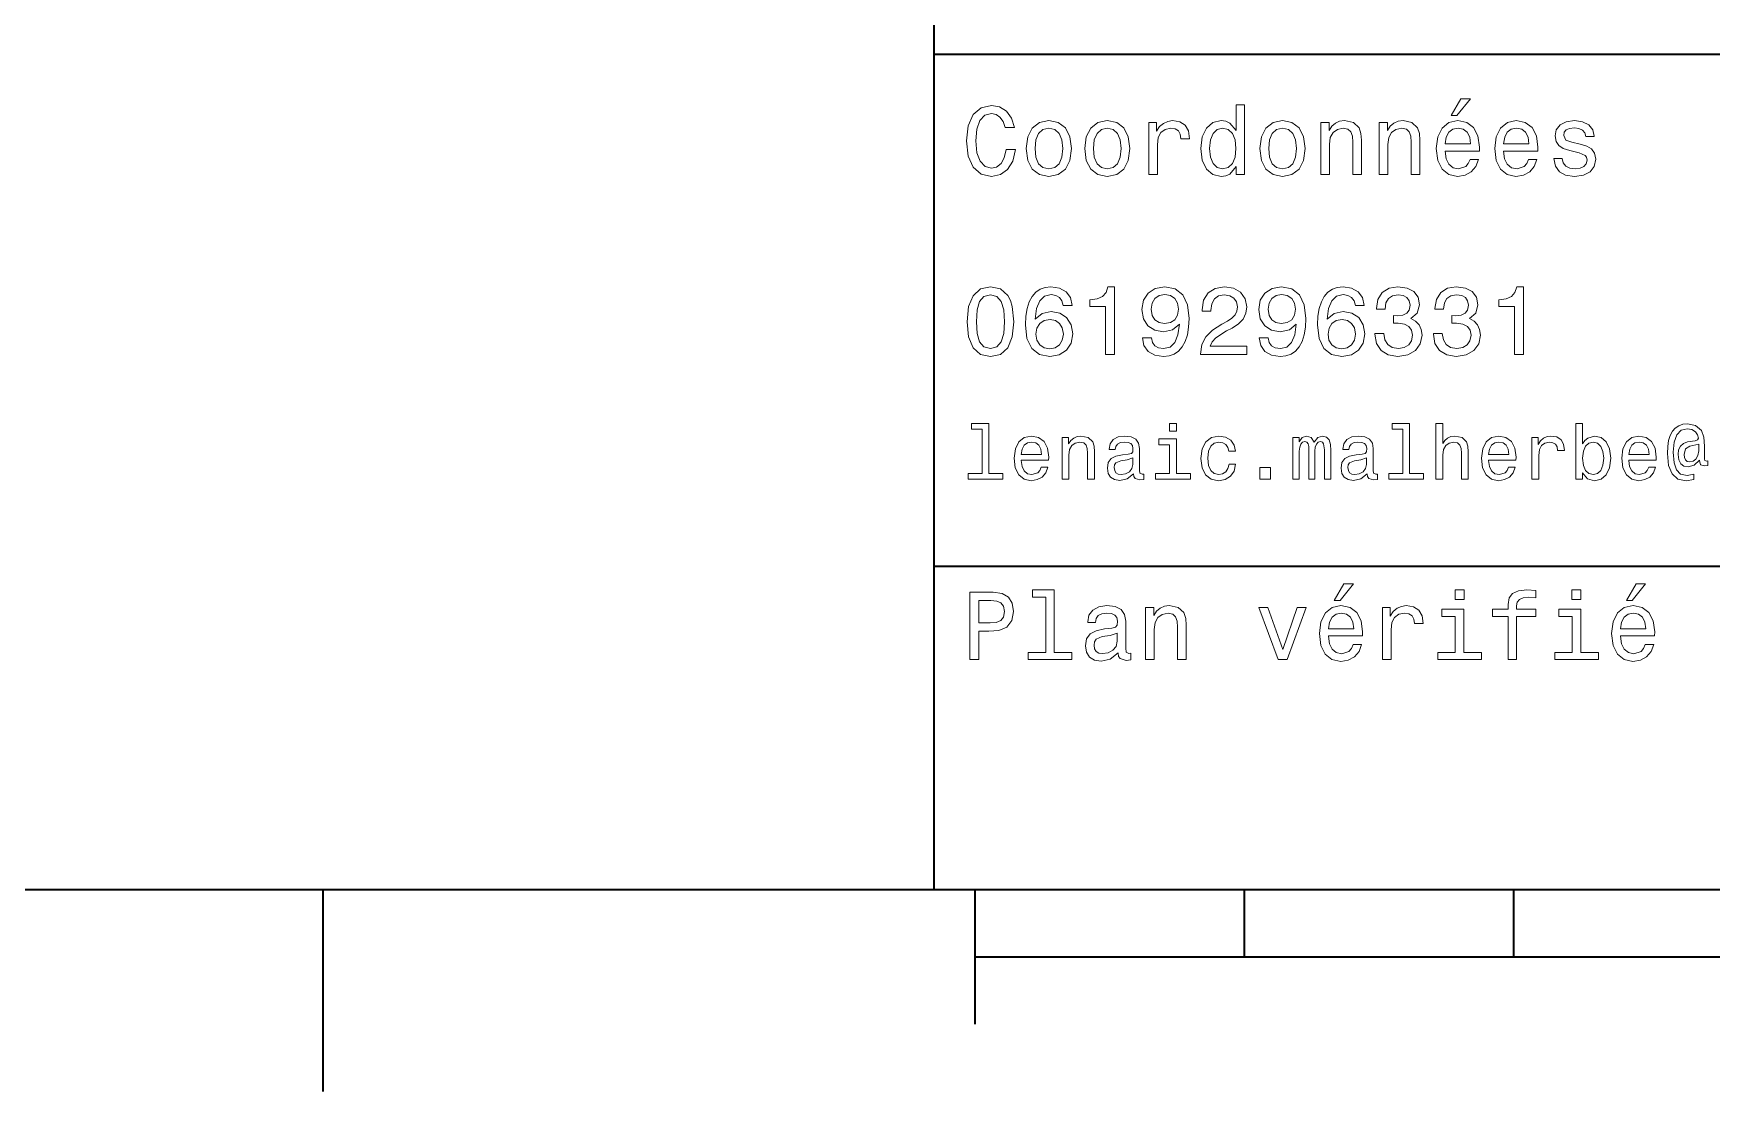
# Model space of a CAD drawing. Extents: x 0 to 297, y 0 to 210.
# Drawn here: x 63.6 to 125.8, y 2.5 to 41.8 of the extents above; entities that cross this region are included whole.
import ezdxf

# ---------------------------------------------------------------- set-up
doc = ezdxf.new("R2010")
doc.units = 0

msp = doc.modelspace()

# ---------------------------------------------------------------- linework, layer by layer
at = {"color": 7, "lineweight": 35}
for p, q in [((97, 10), (97, 70)), ((97, 41), (162, 41)), ((97, 22), (162, 22)), ((10, 10), (287, 10)), ((97, 10), (287, 10)), ((98.5, 7.5), (198.5, 7.5))]:
    msp.add_line(p, q, dxfattribs=at)
at = {"color": 7, "lineweight": 35, "ltscale": 0.1875}
msp.add_line((74.300003, 10), (74.300003, 2.5), dxfattribs=at)
at = {"color": 7, "lineweight": 35, "ltscale": 0.125}
msp.add_line((98.5, 10), (98.5, 5), dxfattribs=at)
at = {"color": 7, "lineweight": 35, "ltscale": 0.0625}
for p, q in [((108.5, 10), (108.5, 7.5)), ((118.5, 10), (118.5, 7.5))]:
    msp.add_line(p, q, dxfattribs=at)
at = {"color": 7, "lineweight": 13}
for points in [[(116.184441, 38.728386), (116.396973, 38.728386), (116.897697, 39.340778), (116.54467, 39.340778)], [(99.66787, 37.460373), (99.595818, 37.15778), (99.476944, 36.941643), (99.311241, 36.808357), (99.116714, 36.765129), (98.882568, 36.829971), (98.698845, 37.024494), (98.57637, 37.341499), (98.536743, 37.780979), (98.57637, 38.216858), (98.695244, 38.537464), (98.87896, 38.731987), (99.116714, 38.80043), (99.289627, 38.764408), (99.437317, 38.663544), (99.552597, 38.501442), (99.631844, 38.278099), (99.97406, 38.278099), (99.865997, 38.620316), (99.678673, 38.879681), (99.422913, 39.041786), (99.116714, 39.099422), (98.734871, 39.009365), (98.443085, 38.757202), (98.25576, 38.342937), (98.190926, 37.780979), (98.25576, 37.219021), (98.443085, 36.804756), (98.734871, 36.548992), (99.116714, 36.462536), (99.451729, 36.530979), (99.721901, 36.721901), (99.912827, 37.035301), (100.013687, 37.460373)], [(108.201729, 36.829971), (108.201729, 36.530979), (108.51873, 36.530979), (108.51873, 39.117435), (108.20533, 39.117435), (108.20533, 38.170029), (107.963974, 38.443802), (107.816284, 38.508644), (107.646973, 38.533859), (107.340775, 38.461815), (107.103027, 38.260086), (106.948128, 37.935879), (106.894089, 37.5), (106.948128, 37.064121), (107.103027, 36.736309), (107.340775, 36.530979), (107.646973, 36.462536), (107.816284, 36.487751), (107.967575, 36.552593)], [(100.413544, 37.496399), (100.471184, 37.056915), (100.636887, 36.732708), (100.899857, 36.530979), (101.252884, 36.462536), (101.602303, 36.530979), (101.865273, 36.729107), (102.030983, 37.053314), (102.092216, 37.496399), (102.030983, 37.935879), (101.865273, 38.263687), (101.602303, 38.461815), (101.252884, 38.533859), (100.899857, 38.461815), (100.636887, 38.260086), (100.471184, 37.935879)], [(100.737755, 37.5), (100.770172, 37.824207), (100.87104, 38.058357), (101.033142, 38.20245), (101.252884, 38.25288), (101.469017, 38.20245), (101.631126, 38.061958), (101.731987, 37.824207), (101.768013, 37.5), (101.731987, 37.172188), (101.631126, 36.934437), (101.469017, 36.790344), (101.252884, 36.743515), (101.033142, 36.790344), (100.87104, 36.934437), (100.770172, 37.172188)], [(102.58213, 37.496399), (102.639771, 37.056915), (102.805473, 36.732708), (103.068443, 36.530979), (103.421471, 36.462536), (103.770897, 36.530979), (104.033859, 36.729107), (104.19957, 37.053314), (104.260803, 37.496399), (104.19957, 37.935879), (104.033859, 38.263687), (103.770897, 38.461815), (103.421471, 38.533859), (103.068443, 38.461815), (102.805473, 38.260086), (102.639771, 37.935879)], [(102.906342, 37.5), (102.938759, 37.824207), (103.039627, 38.058357), (103.201729, 38.20245), (103.421471, 38.25288), (103.637611, 38.20245), (103.799713, 38.061958), (103.900574, 37.824207), (103.9366, 37.5), (103.900574, 37.172188), (103.799713, 36.934437), (103.637611, 36.790344), (103.421471, 36.743515), (103.201729, 36.790344), (103.039627, 36.934437), (102.938759, 37.172188)], [(104.963257, 36.530979), (105.280258, 36.530979), (105.280258, 37.636887), (105.312683, 37.903458), (105.409943, 38.094379), (105.568443, 38.209652), (105.780983, 38.249279), (105.939484, 38.224064), (106.058357, 38.152016), (106.130402, 38.029537), (106.155617, 37.863831), (106.476227, 37.863831), (106.432999, 38.155621), (106.314117, 38.364552), (106.115997, 38.490635), (105.845825, 38.533859), (105.662102, 38.505043), (105.503601, 38.432995), (105.363113, 38.310516), (105.251442, 38.144814), (105.251442, 38.465416), (104.963257, 38.465416)], [(107.701012, 38.249279), (107.909943, 38.198845), (108.068443, 38.058357), (108.162102, 37.824207), (108.198128, 37.5), (108.162102, 37.172188), (108.068443, 36.938038), (107.909943, 36.793949), (107.701012, 36.747116), (107.502884, 36.793949), (107.351585, 36.938038), (107.250717, 37.175793), (107.2183, 37.5), (107.250717, 37.820606), (107.351585, 38.054756), (107.502884, 38.198845)], [(109.087898, 37.496399), (109.145531, 37.056915), (109.311241, 36.732708), (109.574203, 36.530979), (109.927231, 36.462536), (110.276657, 36.530979), (110.539627, 36.729107), (110.70533, 37.053314), (110.766571, 37.496399), (110.70533, 37.935879), (110.539627, 38.263687), (110.276657, 38.461815), (109.927231, 38.533859), (109.574203, 38.461815), (109.311241, 38.260086), (109.145531, 37.935879)], [(109.412102, 37.5), (109.444527, 37.824207), (109.545387, 38.058357), (109.707489, 38.20245), (109.927231, 38.25288), (110.143372, 38.20245), (110.305473, 38.061958), (110.406342, 37.824207), (110.44236, 37.5), (110.406342, 37.172188), (110.305473, 36.934437), (110.143372, 36.790344), (109.927231, 36.743515), (109.707489, 36.790344), (109.545387, 36.934437), (109.444527, 37.172188)], [(111.350143, 36.530979), (111.667145, 36.530979), (111.667145, 37.647694), (111.69957, 37.903458), (111.804031, 38.090778), (111.966141, 38.206051), (112.182274, 38.249279), (112.355186, 38.213257), (112.463257, 38.115993), (112.517288, 37.953888), (112.535301, 37.737751), (112.535301, 36.530979), (112.852303, 36.530979), (112.852303, 37.802593), (112.837898, 38.058357), (112.773056, 38.270893), (112.560516, 38.465416), (112.229103, 38.533859), (112.045387, 38.508644), (111.890488, 38.440201), (111.757202, 38.324928), (111.65274, 38.170029), (111.65274, 38.465416), (111.350143, 38.465416)], [(113.51873, 36.530979), (113.835732, 36.530979), (113.835732, 37.647694), (113.868156, 37.903458), (113.972626, 38.090778), (114.134727, 38.206051), (114.350861, 38.249279), (114.523773, 38.213257), (114.631844, 38.115993), (114.685883, 37.953888), (114.703888, 37.737751), (114.703888, 36.530979), (115.020889, 36.530979), (115.020889, 37.802593), (115.006485, 38.058357), (114.941643, 38.270893), (114.729111, 38.465416), (114.39769, 38.533859), (114.213974, 38.508644), (114.059082, 38.440201), (113.925789, 38.324928), (113.821327, 38.170029), (113.821327, 38.465416), (113.51873, 38.465416)], [(115.964699, 37.406338), (117.232712, 37.406338), (117.236313, 37.554035), (117.178673, 37.9683), (117.020172, 38.278099), (116.768013, 38.465416), (116.432999, 38.533859), (116.105186, 38.461815), (115.853027, 38.260086), (115.690918, 37.932278), (115.633286, 37.5), (115.687317, 37.056915), (115.849426, 36.732708), (116.097984, 36.530979), (116.422188, 36.462536), (116.703171, 36.509365), (116.933716, 36.631844), (117.103027, 36.826366), (117.200287, 37.085735), (116.886887, 37.085735), (116.822044, 36.941643), (116.728386, 36.833572), (116.461815, 36.747116), (116.256485, 36.786743), (116.101585, 36.912823), (116.000717, 37.118156), (115.964699, 37.395531)], [(115.964699, 37.672909), (116.004318, 37.921471), (116.101585, 38.105186), (116.249283, 38.216858), (116.443802, 38.256485), (116.634727, 38.216858), (116.782425, 38.105186), (116.872482, 37.921471), (116.9049, 37.672909)], [(118.133286, 37.406338), (119.401299, 37.406338), (119.4049, 37.554035), (119.34726, 37.9683), (119.188766, 38.278099), (118.9366, 38.465416), (118.601585, 38.533859), (118.273773, 38.461815), (118.021614, 38.260086), (117.859512, 37.932278), (117.801872, 37.5), (117.855911, 37.056915), (118.018013, 36.732708), (118.266571, 36.530979), (118.590775, 36.462536), (118.871758, 36.509365), (119.10231, 36.631844), (119.271614, 36.826366), (119.368881, 37.085735), (119.055481, 37.085735), (118.990631, 36.941643), (118.896973, 36.833572), (118.630402, 36.747116), (118.425072, 36.786743), (118.270172, 36.912823), (118.169312, 37.118156), (118.133286, 37.395531)], [(118.133286, 37.672909), (118.172913, 37.921471), (118.270172, 38.105186), (118.41787, 38.216858), (118.612396, 38.256485), (118.803314, 38.216858), (118.951012, 38.105186), (119.041069, 37.921471), (119.073486, 37.672909)], [(120.971901, 37.658501), (120.66571, 37.730545), (120.438766, 37.8134), (120.363113, 37.982708), (120.384727, 38.101585), (120.460373, 38.188038), (120.582855, 38.242073), (120.759369, 38.263687), (120.92868, 38.242073), (121.061966, 38.177231), (121.148415, 38.079971), (121.184441, 37.950287), (121.49424, 37.950287), (121.49424, 37.957493), (121.440201, 38.191643), (121.292511, 38.375359), (121.061966, 38.490635), (120.759369, 38.533859), (120.453171, 38.490635), (120.229828, 38.371758), (120.08934, 38.195244), (120.046112, 37.971901), (120.078529, 37.755764), (120.179398, 37.604465), (120.3451, 37.496399), (120.586456, 37.42075), (120.939484, 37.334293), (121.155624, 37.244236), (121.213257, 37.172188), (121.234871, 37.064121), (121.202454, 36.930836), (121.115997, 36.829971), (120.97551, 36.765129), (120.788185, 36.743515), (120.590057, 36.765129), (120.445969, 36.840778), (120.348709, 36.963257), (120.309082, 37.132565), (120.002884, 37.132565), (120.053314, 36.844379), (120.201012, 36.635445), (120.435158, 36.509365), (120.759369, 36.462536), (121.097984, 36.509365), (121.346542, 36.635445), (121.497841, 36.837173), (121.551872, 37.100143), (121.512253, 37.327087), (121.400574, 37.481987), (121.216858, 37.582851)], [(98.216141, 31.071325), (98.270172, 30.505762), (98.439484, 30.102304), (98.709656, 29.857347), (99.084297, 29.778097), (99.45533, 29.857347), (99.725502, 30.102304), (99.891212, 30.505762), (99.948845, 31.071325), (99.891212, 31.633286), (99.822769, 31.856628), (99.725502, 32.040344), (99.45533, 32.285301), (99.084297, 32.368156), (98.709656, 32.285301), (98.439484, 32.036743), (98.270172, 31.633286)], [(98.561958, 31.071325), (98.590775, 31.507204), (98.680832, 31.820604), (98.842941, 32.004322), (99.084297, 32.069164), (99.322044, 32.004322), (99.484146, 31.820604), (99.574211, 31.507204), (99.603027, 31.071325), (99.574211, 30.631844), (99.484146, 30.318443), (99.322044, 30.134726), (99.084297, 30.073486), (98.842941, 30.134726), (98.680832, 30.318443), (98.590775, 30.631844)], [(102.117432, 31.676512), (102.048988, 31.9683), (101.890488, 32.184437), (101.645531, 32.321323), (101.328529, 32.368156), (101.115997, 32.342937), (100.932274, 32.274494), (100.770172, 32.162823), (100.633286, 32.004322), (100.525215, 31.806194), (100.445969, 31.56484), (100.395531, 31.280258), (100.381126, 30.959654), (100.438759, 30.448126), (100.615273, 30.077089), (100.899857, 29.853746), (101.288902, 29.778097), (101.638329, 29.842939), (101.9049, 30.012247), (102.077812, 30.278818), (102.139046, 30.617435), (102.077812, 30.959654), (101.912102, 31.222622), (101.656342, 31.388329), (101.33934, 31.445965), (100.997116, 31.373919), (100.741356, 31.168587), (100.795387, 31.56484), (100.91066, 31.849422), (101.087173, 32.01873), (101.33213, 32.076366), (101.512245, 32.04755), (101.649132, 31.971901), (101.739197, 31.845821), (101.786026, 31.676512)], [(103.356628, 29.850143), (103.684441, 29.850143), (103.684441, 32.368156), (103.439484, 32.368156), (103.374641, 32.148415), (103.244957, 32.000721), (103.046829, 31.914265), (102.773056, 31.885447), (102.773056, 31.629683), (103.356628, 31.629683)], [(104.725502, 30.46974), (104.779541, 30.185158), (104.934441, 29.965418), (105.179398, 29.828529), (105.503601, 29.778097), (105.716141, 29.803314), (105.907059, 29.868155), (106.069168, 29.979826), (106.206055, 30.138329), (106.314117, 30.336454), (106.393372, 30.581411), (106.440201, 30.862391), (106.458214, 31.1866), (106.396973, 31.694523), (106.220459, 32.065559), (105.939484, 32.288902), (105.554031, 32.368156), (105.201012, 32.303314), (104.934441, 32.130402), (104.761528, 31.863832), (104.703888, 31.528818), (104.761528, 31.182997), (104.93084, 30.920029), (105.182999, 30.754322), (105.503601, 30.700287), (105.842216, 30.768732), (106.097984, 30.977665), (106.040344, 30.577808), (105.925072, 30.293226), (105.748558, 30.123919), (105.507202, 30.069883), (105.319885, 30.0951), (105.182999, 30.174351), (105.092941, 30.300432), (105.056915, 30.46974)], [(105.053314, 31.532419), (105.08934, 31.755764), (105.190201, 31.932276), (105.348701, 32.043949), (105.554031, 32.083572), (105.766571, 32.043949), (105.928673, 31.932276), (106.029541, 31.759365), (106.069168, 31.536022), (106.029541, 31.309076), (105.928673, 31.139769), (105.76297, 31.035301), (105.543228, 30.999279), (105.3451, 31.035301), (105.190201, 31.139769), (105.08934, 31.305475)], [(106.879684, 29.850143), (108.597984, 29.850143), (108.597984, 30.159943), (107.239914, 30.159943), (107.315559, 30.32925), (107.445244, 30.46974), (107.8451, 30.725504), (108.05764, 30.833572), (108.295387, 30.988472), (108.464699, 31.168587), (108.561958, 31.381123), (108.597984, 31.622478), (108.536743, 31.925072), (108.367432, 32.162823), (108.10807, 32.314121), (107.773056, 32.368156), (107.427231, 32.306915), (107.164268, 32.137608), (106.994957, 31.867435), (106.937317, 31.510807), (106.937317, 31.460375), (107.265129, 31.460375), (107.265129, 31.489193), (107.297546, 31.73415), (107.394814, 31.914265), (107.549713, 32.029537), (107.755043, 32.069164), (107.963974, 32.033142), (108.118874, 31.943083), (108.219742, 31.802593), (108.255768, 31.62608), (108.230545, 31.460375), (108.162102, 31.319883), (108.046829, 31.197405), (107.888329, 31.089336), (107.675797, 30.974062), (107.322769, 30.750719), (107.074203, 30.512968), (106.926514, 30.224783), (106.879684, 29.86095)], [(109.062683, 30.46974), (109.116714, 30.185158), (109.271614, 29.965418), (109.516571, 29.828529), (109.840775, 29.778097), (110.053314, 29.803314), (110.244232, 29.868155), (110.406342, 29.979826), (110.543228, 30.138329), (110.651299, 30.336454), (110.730545, 30.581411), (110.777374, 30.862391), (110.795387, 31.1866), (110.734146, 31.694523), (110.55764, 32.065559), (110.276657, 32.288902), (109.891212, 32.368156), (109.538185, 32.303314), (109.271614, 32.130402), (109.098701, 31.863832), (109.041069, 31.528818), (109.098701, 31.182997), (109.268013, 30.920029), (109.520172, 30.754322), (109.840775, 30.700287), (110.179398, 30.768732), (110.435158, 30.977665), (110.377518, 30.577808), (110.262245, 30.293226), (110.085732, 30.123919), (109.844383, 30.069883), (109.657059, 30.0951), (109.520172, 30.174351), (109.430115, 30.300432), (109.394089, 30.46974)], [(109.390488, 31.532419), (109.426514, 31.755764), (109.527374, 31.932276), (109.685883, 32.043949), (109.891212, 32.083572), (110.103745, 32.043949), (110.265854, 31.932276), (110.366714, 31.759365), (110.406342, 31.536022), (110.366714, 31.309076), (110.265854, 31.139769), (110.100143, 31.035301), (109.880402, 30.999279), (109.682274, 31.035301), (109.527374, 31.139769), (109.426514, 31.305475)], [(112.960373, 31.676512), (112.89193, 31.9683), (112.733429, 32.184437), (112.488472, 32.321323), (112.171471, 32.368156), (111.958931, 32.342937), (111.775215, 32.274494), (111.613113, 32.162823), (111.476227, 32.004322), (111.368156, 31.806194), (111.288902, 31.56484), (111.238472, 31.280258), (111.22406, 30.959654), (111.2817, 30.448126), (111.458214, 30.077089), (111.742798, 29.853746), (112.131844, 29.778097), (112.48127, 29.842939), (112.747841, 30.012247), (112.920746, 30.278818), (112.981987, 30.617435), (112.920746, 30.959654), (112.755043, 31.222622), (112.499283, 31.388329), (112.182274, 31.445965), (111.840057, 31.373919), (111.58429, 31.168587), (111.638329, 31.56484), (111.753601, 31.849422), (111.930115, 32.01873), (112.175072, 32.076366), (112.355186, 32.04755), (112.492073, 31.971901), (112.58213, 31.845821), (112.62896, 31.676512)], [(113.356628, 30.635447), (113.356628, 30.610229), (113.414261, 30.264408), (113.583572, 30.005043), (113.850143, 29.839336), (114.203171, 29.778097), (114.577805, 29.839336), (114.858788, 29.997837), (115.038902, 30.25), (115.103745, 30.574207), (115.074928, 30.786743), (114.995674, 30.959654), (114.865997, 31.092939), (114.693085, 31.190201), (114.927231, 31.384726), (115.010086, 31.694523), (114.956055, 31.975504), (114.801147, 32.188038), (114.548988, 32.321323), (114.203171, 32.368156), (113.87896, 32.310516), (113.630402, 32.152016), (113.4683, 31.899855), (113.414261, 31.56484), (113.414261, 31.539625), (113.734871, 31.539625), (113.763687, 31.770172), (113.857346, 31.935879), (114.008644, 32.036743), (114.221184, 32.072765), (114.408501, 32.043949), (114.545387, 31.9683), (114.628242, 31.845821), (114.66066, 31.680115), (114.628242, 31.503601), (114.541786, 31.384726), (114.390488, 31.312679), (114.185158, 31.291065), (114.04467, 31.294668), (114.04467, 31.010086), (114.221184, 31.01729), (114.448128, 30.984869), (114.617432, 30.898415), (114.7183, 30.757925), (114.754318, 30.574207), (114.714699, 30.365273), (114.610229, 30.210375), (114.444527, 30.113111), (114.224785, 30.08069), (113.997841, 30.116714), (113.83213, 30.224783), (113.727661, 30.397694), (113.688042, 30.635447)], [(115.525215, 30.635447), (115.525215, 30.610229), (115.582855, 30.264408), (115.752159, 30.005043), (116.01873, 29.839336), (116.371758, 29.778097), (116.746399, 29.839336), (117.027374, 29.997837), (117.207489, 30.25), (117.272339, 30.574207), (117.243515, 30.786743), (117.164261, 30.959654), (117.034584, 31.092939), (116.861671, 31.190201), (117.095825, 31.384726), (117.178673, 31.694523), (117.124641, 31.975504), (116.969742, 32.188038), (116.717575, 32.321323), (116.371758, 32.368156), (116.047546, 32.310516), (115.798996, 32.152016), (115.636887, 31.899855), (115.582855, 31.56484), (115.582855, 31.539625), (115.903458, 31.539625), (115.932281, 31.770172), (116.02594, 31.935879), (116.177231, 32.036743), (116.389771, 32.072765), (116.577087, 32.043949), (116.713974, 31.9683), (116.796829, 31.845821), (116.829254, 31.680115), (116.796829, 31.503601), (116.710373, 31.384726), (116.559082, 31.312679), (116.353745, 31.291065), (116.213257, 31.294668), (116.213257, 31.010086), (116.389771, 31.01729), (116.616714, 30.984869), (116.786026, 30.898415), (116.886887, 30.757925), (116.922913, 30.574207), (116.883286, 30.365273), (116.778816, 30.210375), (116.613113, 30.113111), (116.393372, 30.08069), (116.166428, 30.116714), (116.000717, 30.224783), (115.896255, 30.397694), (115.856628, 30.635447)], [(118.536743, 29.850143), (118.864555, 29.850143), (118.864555, 32.368156), (118.619598, 32.368156), (118.554756, 32.148415), (118.425072, 32.000721), (118.226944, 31.914265), (117.953171, 31.885447), (117.953171, 31.629683), (118.536743, 31.629683)], [(101.789627, 30.613832), (101.75, 30.386887), (101.649132, 30.213976), (101.48703, 30.098703), (101.285301, 30.062679), (101.072769, 30.098703), (100.91066, 30.210375), (100.806198, 30.383286), (100.773773, 30.610229), (100.809799, 30.833572), (100.91066, 31.002882), (101.07637, 31.11095), (101.299713, 31.150576), (101.49424, 31.11095), (101.649132, 31.006483), (101.75, 30.837175)], [(112.632568, 30.613832), (112.592941, 30.386887), (112.492073, 30.213976), (112.329971, 30.098703), (112.128242, 30.062679), (111.915703, 30.098703), (111.753601, 30.210375), (111.649139, 30.383286), (111.616714, 30.610229), (111.65274, 30.833572), (111.753601, 31.002882), (111.919312, 31.11095), (112.142654, 31.150576), (112.337173, 31.11095), (112.492073, 31.006483), (112.592941, 30.837175)], [(98.775215, 27.080692), (98.775215, 25.438042), (98.253601, 25.438042), (98.253601, 25.224785), (99.547554, 25.224785), (99.547554, 25.438042), (99.028816, 25.438042), (99.028816, 27.293949), (98.377525, 27.293949), (98.377525, 27.080692)], [(100.227669, 25.925074), (101.242073, 25.925074), (101.244957, 26.043228), (101.198845, 26.374641), (101.072044, 26.622478), (100.870316, 26.772335), (100.602303, 26.827091), (100.340057, 26.769453), (100.138329, 26.60807), (100.008644, 26.345821), (99.96254, 26), (100.00576, 25.645535), (100.135445, 25.386168), (100.334297, 25.224785), (100.593658, 25.170031), (100.818443, 25.207495), (101.002884, 25.305477), (101.138329, 25.461096), (101.216141, 25.668589), (100.965416, 25.668589), (100.913544, 25.553314), (100.838615, 25.46686), (100.625359, 25.397696), (100.461098, 25.429396), (100.337173, 25.53026), (100.256485, 25.694525), (100.227669, 25.916428)], [(101.740631, 25.224785), (101.99424, 25.224785), (101.99424, 26.118156), (102.020172, 26.322767), (102.103745, 26.472624), (102.233429, 26.564842), (102.406342, 26.599424), (102.54467, 26.570606), (102.631126, 26.492796), (102.674355, 26.363113), (102.688759, 26.190203), (102.688759, 25.224785), (102.94236, 25.224785), (102.94236, 26.242077), (102.930832, 26.446688), (102.87896, 26.616716), (102.708931, 26.772335), (102.443802, 26.827091), (102.296829, 26.806917), (102.172913, 26.752163), (102.066284, 26.659943), (101.982712, 26.536024), (101.982712, 26.772335), (101.740631, 26.772335)], [(104.394814, 25.426514), (104.394814, 25.417868), (104.409225, 25.319885), (104.452446, 25.250721), (104.634003, 25.195967), (104.775215, 25.219021), (104.775215, 25.414986), (104.714699, 25.406342), (104.634003, 25.443806), (104.619598, 25.559078), (104.619598, 26.360231), (104.585014, 26.564842), (104.484146, 26.708935), (104.308357, 26.795389), (104.060516, 26.827091), (103.818443, 26.792507), (103.639771, 26.694525), (103.527374, 26.541788), (103.489914, 26.340059), (103.489914, 26.322767), (103.717575, 26.322767), (103.737755, 26.443806), (103.801155, 26.53026), (103.9049, 26.582134), (104.051872, 26.602306), (104.193085, 26.587896), (104.293945, 26.54467), (104.354469, 26.469742), (104.374641, 26.365995), (104.363113, 26.244957), (104.317001, 26.184439), (104.201729, 26.155621), (103.985588, 26.132566), (103.737755, 26.080692), (103.561958, 25.988474), (103.458214, 25.844381), (103.426514, 25.631124), (103.45533, 25.440924), (103.54467, 25.299713), (103.688759, 25.210375), (103.887611, 25.178675), (104.155617, 25.239195)], [(105.99424, 27.293949), (105.726227, 27.293949), (105.726227, 27.005764), (105.99424, 27.005764)], [(107.930832, 26.259367), (108.181557, 26.259367), (108.129684, 26.489914), (108.005768, 26.671471), (107.812683, 26.783863), (107.561958, 26.827091), (107.285301, 26.769453), (107.074928, 26.60807), (106.94236, 26.345821), (106.896255, 25.994238), (106.939484, 25.645535), (107.069168, 25.386168), (107.273773, 25.224785), (107.553314, 25.170031), (107.801155, 25.213257), (107.994232, 25.334295), (108.126801, 25.524496), (108.184441, 25.778099), (107.94236, 25.778099), (107.899139, 25.616716), (107.818443, 25.495678), (107.703171, 25.42075), (107.561958, 25.397696), (107.386169, 25.43516), (107.259369, 25.550434), (107.181557, 25.737753), (107.155617, 26.002882), (107.181557, 26.262249), (107.262245, 26.449568), (107.39193, 26.564842), (107.561958, 26.605188), (107.711815, 26.579252), (107.824203, 26.51297), (107.899139, 26.40346)], [(110.314117, 25.224785), (110.547546, 25.224785), (110.547546, 26.259367), (110.561958, 26.414986), (110.605186, 26.527378), (110.671471, 26.59366), (110.757927, 26.619598), (110.827087, 26.596542), (110.873199, 26.538906), (110.896255, 26.440924), (110.9049, 26.311241), (110.9049, 25.224785), (111.123917, 25.224785), (111.123917, 26.259367), (111.138329, 26.412106), (111.181557, 26.524496), (111.250717, 26.59366), (111.337173, 26.619598), (111.406342, 26.596542), (111.452446, 26.538906), (111.48127, 26.311241), (111.48127, 25.224785), (111.714699, 25.224785), (111.714699, 26.293949), (111.700287, 26.515852), (111.654175, 26.685881), (111.561958, 26.789627), (111.412102, 26.827091), (111.236313, 26.769453), (111.100861, 26.602306), (110.994232, 26.766571), (110.815559, 26.827091), (110.651299, 26.769453), (110.538902, 26.60807), (110.538902, 26.772335), (110.314117, 26.772335)], [(113.06916, 25.426514), (113.06916, 25.417868), (113.083572, 25.319885), (113.126801, 25.250721), (113.308357, 25.195967), (113.44957, 25.219021), (113.44957, 25.414986), (113.389046, 25.406342), (113.308357, 25.443806), (113.293945, 25.559078), (113.293945, 26.360231), (113.259369, 26.564842), (113.158501, 26.708935), (112.982712, 26.795389), (112.734871, 26.827091), (112.492798, 26.792507), (112.314117, 26.694525), (112.201729, 26.541788), (112.164261, 26.340059), (112.164261, 26.322767), (112.39193, 26.322767), (112.412102, 26.443806), (112.475502, 26.53026), (112.579247, 26.582134), (112.726227, 26.602306), (112.867432, 26.587896), (112.9683, 26.54467), (113.028816, 26.469742), (113.048988, 26.365995), (113.03746, 26.244957), (112.991356, 26.184439), (112.876083, 26.155621), (112.659943, 26.132566), (112.412102, 26.080692), (112.236313, 25.988474), (112.132561, 25.844381), (112.100861, 25.631124), (112.129684, 25.440924), (112.219017, 25.299713), (112.363113, 25.210375), (112.561958, 25.178675), (112.829971, 25.239195)], [(114.389046, 27.080692), (114.389046, 25.438042), (113.867432, 25.438042), (113.867432, 25.224785), (115.161385, 25.224785), (115.161385, 25.438042), (114.642654, 25.438042), (114.642654, 27.293949), (113.991356, 27.293949), (113.991356, 27.080692)], [(115.619598, 25.224785), (115.873199, 25.224785), (115.873199, 26.118156), (115.899132, 26.322767), (115.982712, 26.472624), (116.112389, 26.564842), (116.285301, 26.599424), (116.42363, 26.570606), (116.510086, 26.492796), (116.553314, 26.363113), (116.567719, 26.190203), (116.567719, 25.224785), (116.82132, 25.224785), (116.82132, 26.242077), (116.809799, 26.446688), (116.757919, 26.616716), (116.587891, 26.772335), (116.322769, 26.827091), (116.178673, 26.806917), (116.054756, 26.752163), (115.951004, 26.665707), (115.873199, 26.547552), (115.873199, 27.293949), (115.619598, 27.293949)], [(117.57637, 25.925074), (118.590775, 25.925074), (118.593658, 26.043228), (118.547546, 26.374641), (118.420746, 26.622478), (118.219017, 26.772335), (117.951004, 26.827091), (117.688759, 26.769453), (117.48703, 26.60807), (117.357346, 26.345821), (117.311234, 26), (117.354462, 25.645535), (117.484146, 25.386168), (117.682999, 25.224785), (117.94236, 25.170031), (118.167145, 25.207495), (118.351585, 25.305477), (118.48703, 25.461096), (118.564842, 25.668589), (118.314117, 25.668589), (118.262245, 25.553314), (118.187317, 25.46686), (117.97406, 25.397696), (117.809799, 25.429396), (117.685883, 25.53026), (117.605186, 25.694525), (117.57637, 25.916428)], [(119.184433, 25.224785), (119.438042, 25.224785), (119.438042, 26.10951), (119.463974, 26.322767), (119.541786, 26.475506), (119.668587, 26.567724), (119.838615, 26.599424), (119.965416, 26.579252), (120.060516, 26.521614), (120.118156, 26.423632), (120.138329, 26.291067), (120.394814, 26.291067), (120.360229, 26.524496), (120.265129, 26.691643), (120.106628, 26.792507), (119.890488, 26.827091), (119.743515, 26.804035), (119.616714, 26.746399), (119.504318, 26.648417), (119.414986, 26.515852), (119.414986, 26.772335), (119.184433, 26.772335)], [(121.0634, 25.463978), (121.250717, 25.242075), (121.507202, 25.170031), (121.749283, 25.224785), (121.942368, 25.38905), (122.0634, 25.651299), (122.109512, 26), (122.0634, 26.348703), (121.939484, 26.60807), (121.749283, 26.769453), (121.507202, 26.827091), (121.253601, 26.752163), (121.149857, 26.659943), (121.0634, 26.536024), (121.0634, 27.293949), (120.809799, 27.293949), (120.809799, 25.224785), (121.0634, 25.224785)], [(122.780983, 25.925074), (123.795387, 25.925074), (123.798271, 26.043228), (123.752167, 26.374641), (123.625359, 26.622478), (123.42363, 26.772335), (123.155624, 26.827091), (122.893372, 26.769453), (122.691643, 26.60807), (122.561958, 26.345821), (122.515854, 26), (122.559082, 25.645535), (122.688759, 25.386168), (122.887611, 25.224785), (123.146973, 25.170031), (123.371758, 25.207495), (123.556198, 25.305477), (123.691643, 25.461096), (123.769455, 25.668589), (123.51873, 25.668589), (123.466858, 25.553314), (123.39193, 25.46686), (123.178673, 25.397696), (123.014412, 25.429396), (122.890488, 25.53026), (122.809799, 25.694525), (122.780983, 25.916428)], [(125.708939, 25.734871), (125.708939, 25.902018), (125.662827, 25.893373), (125.60807, 25.913546), (125.590782, 25.974064), (125.590782, 26.446688), (125.567726, 26.780981), (125.47551, 27.02882), (125.259369, 27.213257), (124.956772, 27.279539), (124.780983, 27.262249), (124.631126, 27.210375), (124.501442, 27.12392), (124.397697, 27.002882), (124.317001, 26.850145), (124.259369, 26.662825), (124.224785, 26.438042), (124.213257, 26.184439), (124.253601, 25.737753), (124.383286, 25.42075), (124.599426, 25.230549), (124.907784, 25.170031), (125.190201, 25.216139), (125.190201, 25.406342), (124.942368, 25.360231), (124.703171, 25.409224), (124.54467, 25.567724), (124.458214, 25.835735), (124.432281, 26.224785), (124.461098, 26.605188), (124.559082, 26.876081), (124.717583, 27.040346), (124.948128, 27.095102), (125.123917, 27.063402), (125.253601, 26.988474), (125.334297, 26.876081), (125.363113, 26.746399), (125.331413, 26.682999), (125.244957, 26.654179), (124.96254, 26.610952), (124.806915, 26.547552), (124.694527, 26.449568), (124.628242, 26.314121), (124.60807, 26.135448), (124.634003, 25.942364), (124.706055, 25.798271), (124.824211, 25.708935), (124.979828, 25.680117), (125.207497, 25.740635), (125.400574, 25.930836), (125.400574, 25.913546), (125.446686, 25.760807), (125.605186, 25.714699)], [(100.227669, 26.138329), (100.259369, 26.337177), (100.337173, 26.48415), (100.45533, 26.573488), (100.610954, 26.605188), (100.763687, 26.573488), (100.881844, 26.48415), (100.953888, 26.337177), (100.979828, 26.138329)], [(105.985588, 25.438042), (105.985588, 26.720463), (105.334297, 26.720463), (105.334297, 26.504324), (105.731987, 26.504324), (105.731987, 25.438042), (105.213257, 25.438042), (105.213257, 25.224785), (106.510086, 25.224785), (106.510086, 25.438042)], [(117.57637, 26.138329), (117.60807, 26.337177), (117.685883, 26.48415), (117.804031, 26.573488), (117.959656, 26.605188), (118.112389, 26.573488), (118.230545, 26.48415), (118.302597, 26.337177), (118.328529, 26.138329)], [(121.850143, 26), (121.821327, 25.740635), (121.743515, 25.550434), (121.619598, 25.43516), (121.463974, 25.397696), (121.293945, 25.43516), (121.170029, 25.550434), (121.092216, 25.737753), (121.066284, 26), (121.092216, 26.259367), (121.170029, 26.446688), (121.293945, 26.559078), (121.463974, 26.599424), (121.619598, 26.559078), (121.743515, 26.443806), (121.821327, 26.256485)], [(122.780983, 26.138329), (122.812683, 26.337177), (122.890488, 26.48415), (123.008644, 26.573488), (123.164268, 26.605188), (123.317001, 26.573488), (123.435158, 26.48415), (123.507202, 26.337177), (123.533142, 26.138329)], [(125.374641, 26.279539), (125.345825, 26.100866), (125.273773, 25.974064), (125.164268, 25.896255), (125.034584, 25.873199), (124.945244, 25.887609), (124.881844, 25.939482), (124.841499, 26.025938), (124.829971, 26.146975), (124.878967, 26.345821), (125.046112, 26.449568), (125.374641, 26.53026)], [(104.365997, 25.766571), (104.331413, 25.616716), (104.239197, 25.501442), (104.100861, 25.426514), (103.930832, 25.400578), (103.821327, 25.414986), (103.743515, 25.461096), (103.694527, 25.541788), (103.680115, 25.654181), (103.691643, 25.755045), (103.737755, 25.827091), (103.922188, 25.907782), (104.155617, 25.942364), (104.365997, 26.011528)], [(109.077812, 25.224785), (109.475502, 25.224785), (109.475502, 25.654181), (109.077812, 25.654181)], [(113.040344, 25.766571), (113.00576, 25.616716), (112.913544, 25.501442), (112.775215, 25.426514), (112.605186, 25.400578), (112.495674, 25.414986), (112.41787, 25.461096), (112.368874, 25.541788), (112.354462, 25.654181), (112.365997, 25.755045), (112.412102, 25.827091), (112.596542, 25.907782), (112.829971, 25.942364), (113.040344, 26.011528)], [(111.84726, 20.728386), (112.059799, 20.728386), (112.560516, 21.340778), (112.207489, 21.340778)], [(122.690201, 20.728386), (122.90274, 20.728386), (123.403458, 21.340778), (123.05043, 21.340778)], [(98.324211, 18.530979), (98.655617, 18.530979), (98.655617, 19.586454), (99.023056, 19.586454), (99.394089, 19.604465), (99.689484, 19.730547), (99.880402, 19.975504), (99.945244, 20.310518), (99.894814, 20.620316), (99.750717, 20.847261), (99.51297, 20.98415), (99.188759, 21.030979), (98.324211, 21.030979)], [(99.098701, 20.724783), (99.314842, 20.703169), (99.473343, 20.634726), (99.567001, 20.508644), (99.599426, 20.310518), (99.5634, 20.101583), (99.466141, 19.975504), (99.30043, 19.910662), (99.073486, 19.892651), (98.655617, 19.892651), (98.655617, 20.724783)], [(101.137611, 20.850864), (101.137611, 18.79755), (100.485588, 18.79755), (100.485588, 18.530979), (102.103027, 18.530979), (102.103027, 18.79755), (101.454613, 18.79755), (101.454613, 21.117435), (100.640488, 21.117435), (100.640488, 20.850864)], [(116.667145, 21.117435), (116.33213, 21.117435), (116.33213, 20.757204), (116.667145, 20.757204)], [(118.295387, 20.130404), (118.295387, 18.530979), (118.612396, 18.530979), (118.612396, 20.130404), (119.332855, 20.130404), (119.332855, 20.400576), (118.612396, 20.400576), (118.612396, 20.519451), (118.637611, 20.663544), (118.720459, 20.760807), (118.860954, 20.818443), (119.062683, 20.840057), (119.332855, 20.825647), (119.332855, 21.099422), (118.990631, 21.117435), (118.680832, 21.085014), (118.464699, 20.987751), (118.335014, 20.818443), (118.295387, 20.577089), (118.295387, 20.400576), (117.715424, 20.400576), (117.715424, 20.130404)], [(121.004326, 21.117435), (120.669312, 21.117435), (120.669312, 20.757204), (121.004326, 20.757204)], [(103.824928, 18.78314), (103.824928, 18.772333), (103.842941, 18.649855), (103.896973, 18.5634), (104.123917, 18.494957), (104.30043, 18.523775), (104.30043, 18.768732), (104.224785, 18.757925), (104.123917, 18.804754), (104.105911, 18.948847), (104.105911, 19.950287), (104.062683, 20.206051), (103.9366, 20.386166), (103.716858, 20.494236), (103.407059, 20.533861), (103.104469, 20.490633), (102.881126, 20.368155), (102.740631, 20.177233), (102.693802, 19.925072), (102.693802, 19.903458), (102.978386, 19.903458), (103.003601, 20.054754), (103.082855, 20.162823), (103.21254, 20.227665), (103.396255, 20.252882), (103.572769, 20.234869), (103.698845, 20.180836), (103.774498, 20.087175), (103.799713, 19.957493), (103.785301, 19.806194), (103.727669, 19.730547), (103.583572, 19.694523), (103.3134, 19.665705), (103.003601, 19.600864), (102.783859, 19.48559), (102.654175, 19.305475), (102.614555, 19.038904), (102.650574, 18.801151), (102.762245, 18.62464), (102.94236, 18.512968), (103.190926, 18.473343), (103.52594, 18.54899)], [(104.844383, 18.530979), (105.161385, 18.530979), (105.161385, 19.647694), (105.193802, 19.903458), (105.298271, 20.090778), (105.460373, 20.206051), (105.676514, 20.249279), (105.849426, 20.213255), (105.957497, 20.115993), (106.011528, 19.95389), (106.029541, 19.737751), (106.029541, 18.530979), (106.346542, 18.530979), (106.346542, 19.802593), (106.33213, 20.058357), (106.267288, 20.270893), (106.054756, 20.465418), (105.723343, 20.533861), (105.539627, 20.508644), (105.384727, 20.440201), (105.251442, 20.324926), (105.146973, 20.170029), (105.146973, 20.465418), (104.844383, 20.465418)], [(109.761528, 18.530979), (110.096542, 18.530979), (110.802597, 20.465418), (110.474785, 20.465418), (109.930832, 18.905619), (109.376083, 20.465418), (109.04467, 20.465418)], [(111.627518, 19.40634), (112.895531, 19.40634), (112.899132, 19.554033), (112.841499, 19.9683), (112.682999, 20.278097), (112.430832, 20.465418), (112.095825, 20.533861), (111.768013, 20.461815), (111.515854, 20.260086), (111.353745, 19.932276), (111.296112, 19.5), (111.350143, 19.056915), (111.512245, 18.732708), (111.760803, 18.530979), (112.085014, 18.462536), (112.365997, 18.509365), (112.596542, 18.631844), (112.765854, 18.826368), (112.863113, 19.085733), (112.549713, 19.085733), (112.484871, 18.941643), (112.391212, 18.833572), (112.124641, 18.747118), (111.919312, 18.786743), (111.764412, 18.912823), (111.663544, 19.118155), (111.627518, 19.395533)], [(111.627518, 19.672911), (111.667145, 19.921469), (111.764412, 20.105186), (111.912102, 20.216858), (112.106628, 20.256483), (112.297546, 20.216858), (112.445244, 20.105186), (112.535301, 19.921469), (112.567726, 19.672911)], [(113.637604, 18.530979), (113.954613, 18.530979), (113.954613, 19.636887), (113.98703, 19.903458), (114.08429, 20.094379), (114.242798, 20.209654), (114.45533, 20.249279), (114.613831, 20.224062), (114.732712, 20.152016), (114.804756, 20.029537), (114.829971, 19.863832), (115.150574, 19.863832), (115.107346, 20.155619), (114.988472, 20.364553), (114.790344, 20.490633), (114.520172, 20.533861), (114.336456, 20.505043), (114.177956, 20.432997), (114.03746, 20.310518), (113.925789, 20.144812), (113.925789, 20.465418), (113.637604, 20.465418)], [(116.656342, 18.79755), (116.656342, 20.400576), (115.842216, 20.400576), (115.842216, 20.130404), (116.33934, 20.130404), (116.33934, 18.79755), (115.690918, 18.79755), (115.690918, 18.530979), (117.311958, 18.530979), (117.311958, 18.79755)], [(120.993515, 18.79755), (120.993515, 20.400576), (120.179398, 20.400576), (120.179398, 20.130404), (120.676514, 20.130404), (120.676514, 18.79755), (120.028099, 18.79755), (120.028099, 18.530979), (121.649139, 18.530979), (121.649139, 18.79755)], [(122.470459, 19.40634), (123.73848, 19.40634), (123.742081, 19.554033), (123.684441, 19.9683), (123.52594, 20.278097), (123.273773, 20.465418), (122.938766, 20.533861), (122.610954, 20.461815), (122.358795, 20.260086), (122.196686, 19.932276), (122.139053, 19.5), (122.193085, 19.056915), (122.355194, 18.732708), (122.603745, 18.530979), (122.927956, 18.462536), (123.208939, 18.509365), (123.439484, 18.631844), (123.608795, 18.826368), (123.706055, 19.085733), (123.392654, 19.085733), (123.327812, 18.941643), (123.234154, 18.833572), (122.967583, 18.747118), (122.762253, 18.786743), (122.607353, 18.912823), (122.506485, 19.118155), (122.470459, 19.395533)], [(122.470459, 19.672911), (122.510086, 19.921469), (122.607353, 20.105186), (122.755043, 20.216858), (122.94957, 20.256483), (123.140488, 20.216858), (123.288185, 20.105186), (123.378242, 19.921469), (123.410667, 19.672911)], [(103.788902, 19.208212), (103.745674, 19.020893), (103.630402, 18.876801), (103.457489, 18.78314), (103.244957, 18.750719), (103.10807, 18.768732), (103.010803, 18.826368), (102.94957, 18.927233), (102.931557, 19.067722), (102.945969, 19.193804), (103.003601, 19.283861), (103.234146, 19.384726), (103.52594, 19.427954), (103.788902, 19.514408)]]:
    msp.add_lwpolyline(points, close=True, dxfattribs=at)

doc.saveas('drawing.dxf')
